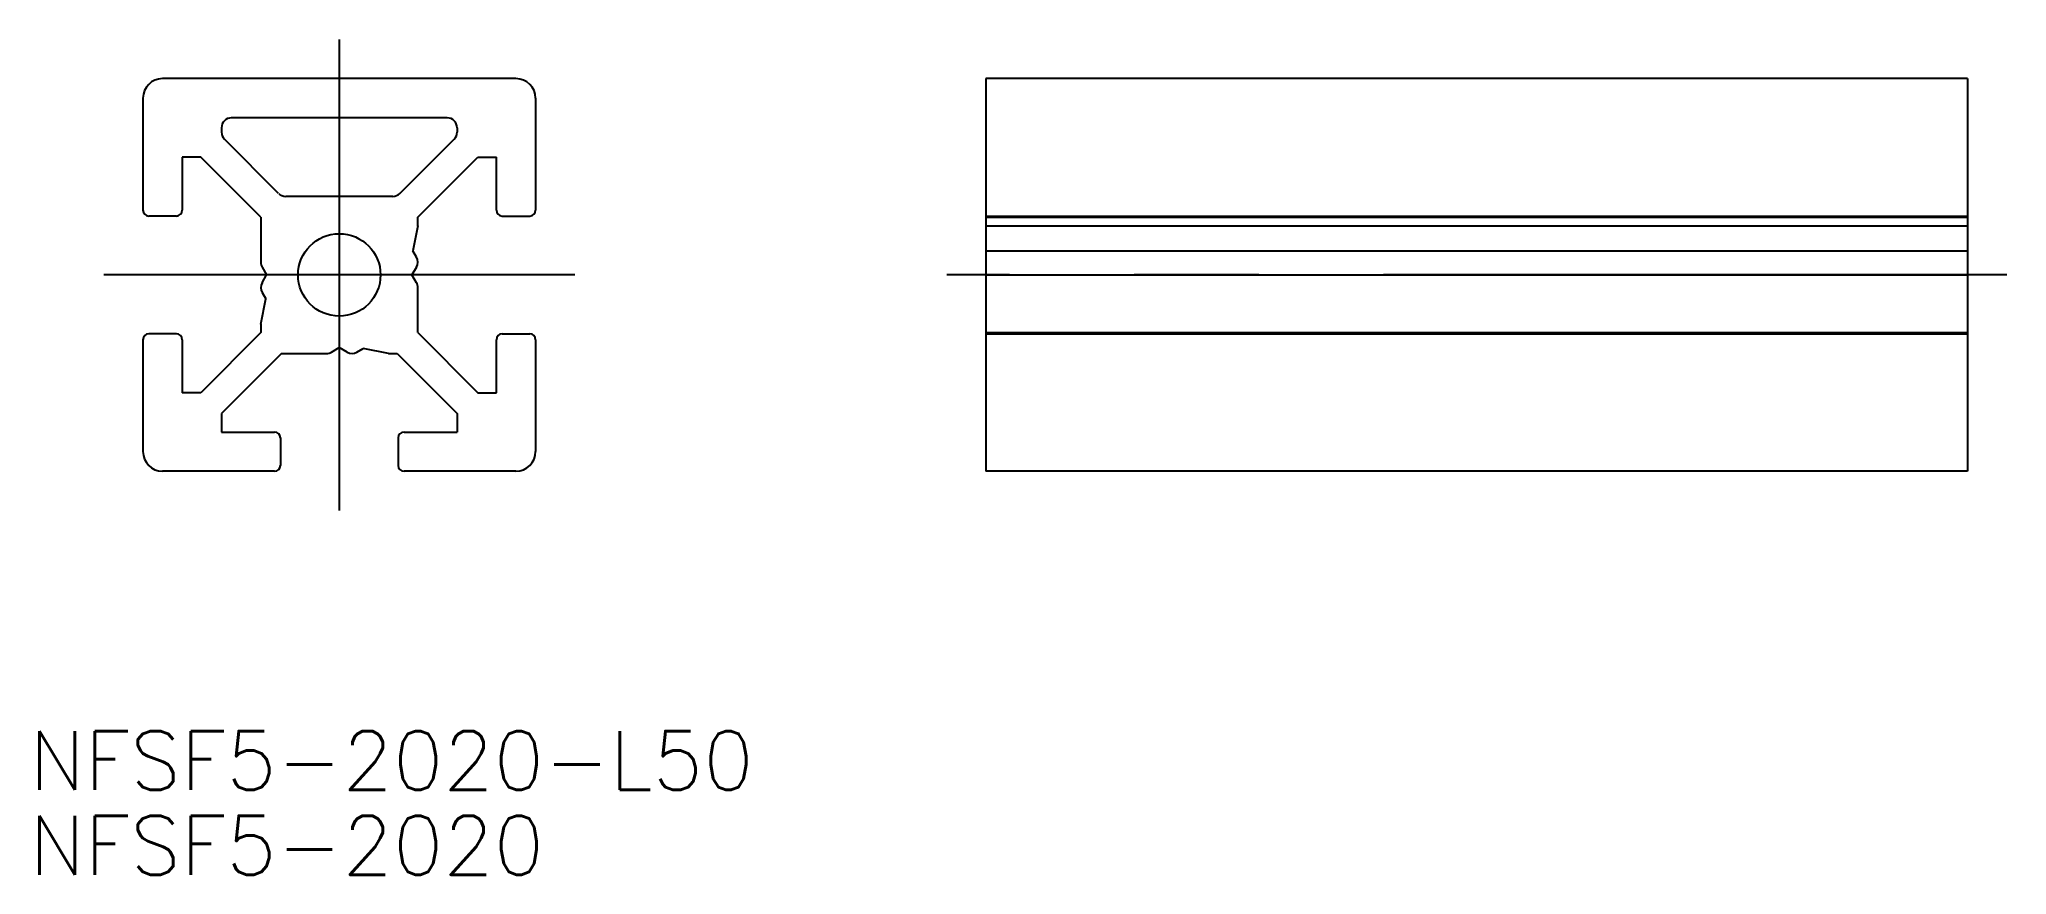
# Model space of a CAD drawing. Extents: x -15 to 85, y -31 to 12.
import ezdxf

# ---------------------------------------------------------------- set-up
doc = ezdxf.new("R2010")
doc.units = 0
doc.linetypes.add('CENTER', pattern=[50.8, 31.75, -6.35, 6.35, -6.35])
doc.layers.get('0').update_dxf_attribs({"linetype": 'CONTINUOUS'})
doc.layers.add('CENTER', color=1, linetype='CENTER')
doc.styles.get("Standard").update_dxf_attribs({"font": 'txt.shx', "height": 3, "bigfont": 'bigfont.shx'})

# ---------------------------------------------------------------- blocks, each defined once
blk = doc.blocks.new('*U2')
at = {"color": 7, "linetype": 'CONTINUOUS'}
blk.add_text('NFSF5-2020-L50', height=3, dxfattribs=at).set_placement((-15.79, -26.23))
blk = doc.blocks.new('*U3')
at = {"color": 7, "linetype": 'CONTINUOUS'}
blk.add_text('NFSF5-2020', height=3, dxfattribs=at).set_placement((-15.79, -30.55))

msp = doc.modelspace()

# ---------------------------------------------------------------- linework, layer by layer
at = {"color": 7, "linetype": 'CONTINUOUS'}
for p, q in [((9, 10), (-9, 10)), ((82.94, 10), (32.94, 10)), ((32.94, 10), (32.94, -10)), ((82.94, 10), (82.94, -10)), ((-10, 9), (-10, 3.3)), ((10, 9), (10, 3.3)), ((-6, 7.5), (-6, 7.27)), ((5.5, 8), (-5.5, 8)), ((6, 7.5), (6, 7.27)), ((-3.09, 4.15), (-5.85, 6.91)), ((3.09, 4.15), (5.85, 6.91)), ((-8, 6), (-8, 3.3)), ((-7.06, 6), (-8, 6)), ((-4, 2.94), (-7.06, 6)), ((4, 2.94), (7.06, 6)), ((7.06, 6), (8, 6)), ((8, 3.3), (8, 6)), ((2.73, 4), (-2.73, 4)), ((-8.3, 3), (-9.7, 3)), ((-4, 2.94), (-4, 0.65)), ((4, 2.5), (3.75, 1.22)), ((4, 2.5), (4, 2.94)), ((8.3, 3), (9.7, 3)), ((32.94, 3), (82.94, 3)), ((32.94, 2.94), (82.94, 2.94)), ((32.94, 2.5), (82.94, 2.5)), ((3.93, 0.9), (3.75, 1.22)), ((32.94, 1.22), (82.94, 1.22)), ((-3.93, 0.4), (-3.7, 0)), ((3.93, 0.4), (3.7, 0)), ((3.93, -0.4), (3.7, 0)), ((32.94, 0), (82.94, 0)), ((-3.93, -0.4), (-3.7, 0)), ((-3.93, -0.9), (-3.75, -1.22)), ((4, -2.94), (4, -0.65)), ((-4, -2.5), (-3.75, -1.22)), ((-8.3, -3), (-9.7, -3)), ((-4, -2.94), (-7.06, -6)), ((-4, -2.5), (-4, -2.94)), ((4, -2.94), (7.06, -6)), ((8.3, -3), (9.7, -3)), ((32.94, -2.94), (82.94, -2.94)), ((32.94, -3), (82.94, -3)), ((-10, -3.3), (-10, -9)), ((-8, -3.3), (-8, -6)), ((-2.94, -4), (-6, -7.06)), ((-2.94, -4), (-0.65, -4)), ((-0.4, -3.93), (0, -3.7)), ((0.4, -3.93), (0, -3.7)), ((0.9, -3.93), (1.22, -3.75)), ((2.5, -4), (1.22, -3.75)), ((2.5, -4), (2.94, -4)), ((2.94, -4), (6, -7.06)), ((8, -6), (8, -3.3)), ((10, -3.3), (10, -9)), ((-7.06, -6), (-8, -6)), ((7.06, -6), (8, -6)), ((-6, -7.06), (-6, -8)), ((-6, -8), (-3.3, -8)), ((3.3, -8), (6, -8)), ((6, -7.06), (6, -8)), ((-3, -8.3), (-3, -9.7)), ((3, -8.3), (3, -9.7)), ((-3.3, -10), (-9, -10)), ((9, -10), (3.3, -10)), ((82.94, -10), (32.94, -10))]:
    msp.add_line(p, q, dxfattribs=at)
msp.add_circle((0, 0), 2.1, dxfattribs=at)
for centre, radius, start, end in [((-9, 9), 1, 90, 180), ((9, 9), 1, 0, 90), ((-5.5, 7.5), 0.5, 90, 180), ((-5.5, 7.27), 0.5, 180, 225), ((5.5, 7.5), 0.5, 0, 90), ((5.5, 7.27), 0.5, 315, 0), ((-2.73, 4.5), 0.5, 225, 270), ((2.73, 4.5), 0.5, 270, 315), ((-9.7, 3.3), 0.3, 180, 270), ((-8.3, 3.3), 0.3, 270, 0), ((8.3, 3.3), 0.3, 180, 270), ((9.7, 3.3), 0.3, 270, 0), ((-3.5, 0.65), 0.5, 180, 210), ((3.5, 0.65), 0.5, 330, 30), ((-3.5, -0.65), 0.5, 150, 210), ((3.5, -0.65), 0.5, 0, 30), ((-9.7, -3.3), 0.3, 90, 180), ((-8.3, -3.3), 0.3, 0, 90), ((8.3, -3.3), 0.3, 90, 180), ((9.7, -3.3), 0.3, 0, 90), ((-0.65, -3.5), 0.5, 270, 300), ((0.65, -3.5), 0.5, 240, 300), ((-3.3, -8.3), 0.3, 0, 90), ((3.3, -8.3), 0.3, 90, 180), ((-9, -9), 1, 180, 270), ((9, -9), 1, 270, 0), ((-3.3, -9.7), 0.3, 270, 0), ((3.3, -9.7), 0.3, 180, 270)]:
    msp.add_arc(centre, radius, start, end, dxfattribs=at)
at = {"layer": 'CENTER', "color": 1, "linetype": 'CENTER'}
for p, q in [((0, 12), (0, -12)), ((12, 0), (-12, 0)), ((84.94, 0), (30.94, 0))]:
    msp.add_line(p, q, dxfattribs=at)

# ---------------------------------------------------------------- block references
at = {"color": 7, "linetype": 'CONTINUOUS'}
for name in ['*U2', '*U3']:
    msp.add_blockref(name, (0, 0), dxfattribs=at)

doc.saveas('drawing.dxf')
